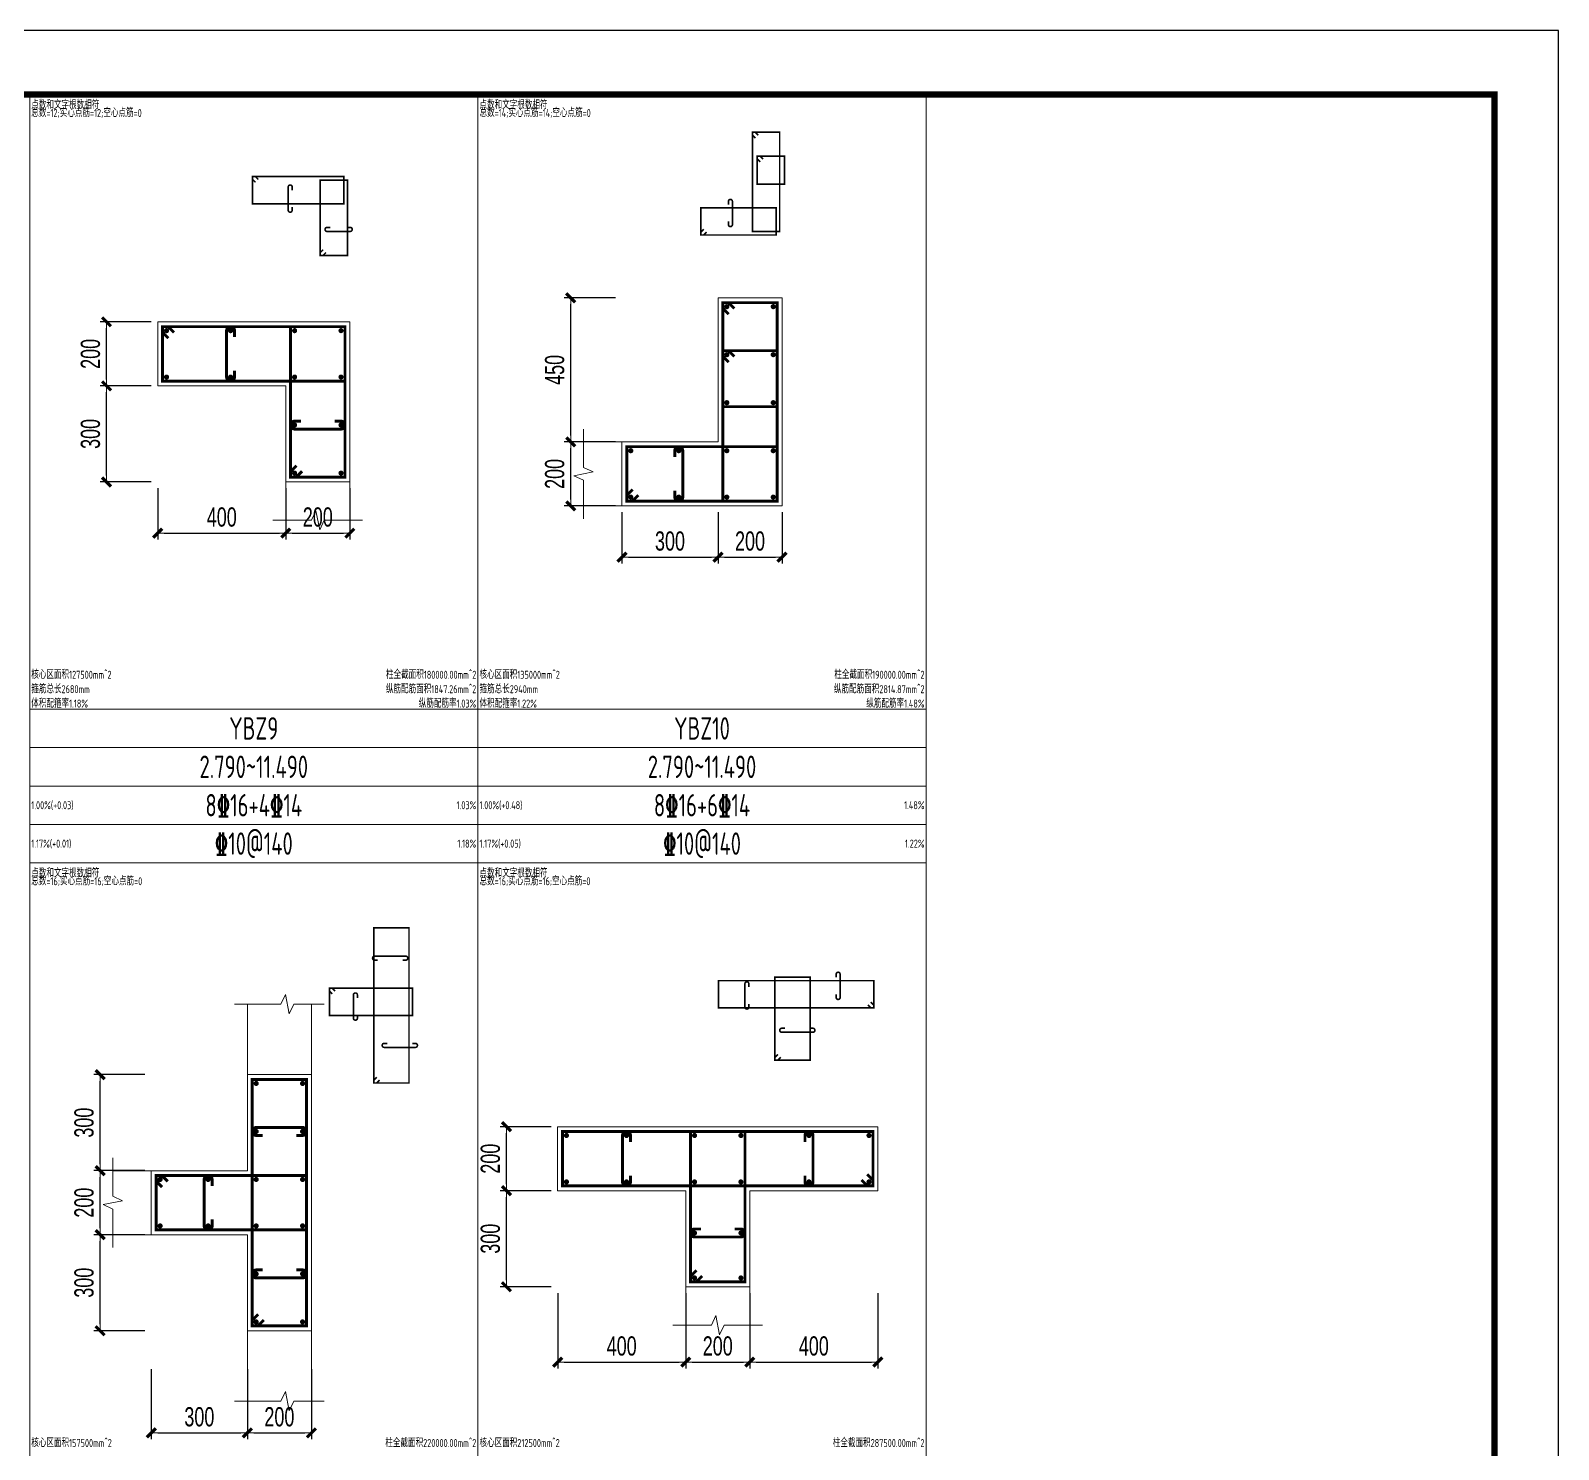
# Model space of a CAD drawing. Extents: x -129922 to 1190196, y -520662 to 139923.
# Drawn here: x 428104 to 451965, y -278640 to -256477 of the extents above; entities that cross this region are included whole.
import ezdxf
from ezdxf.enums import TextEntityAlignment as Align

# ---------------------------------------------------------------- set-up
doc = ezdxf.new("R2010")
doc.units = 0
doc.header["$LTSCALE"] = 1000
doc.header["$MEASUREMENT"] = 0
for name, color, linetype, lineweight in [('S-墙柱-REIN', 1, 'Continuous', 20), ('S-墙柱-大样细线', 7, 'Continuous', 20), ('S-墙柱-编号', 4, 'Continuous', 20), ('S-大样-DIM', 3, 'Continuous', 20), ('S-大样-REIN', 1, 'Continuous', 20), ('S-大样-实线', 2, 'Continuous', 20), ('S-通用-TAB', 7, 'Continuous', 20)]:
    doc.layers.add(name, color=color, linetype=linetype, lineweight=lineweight)
doc.layers.add('Y-云图图框', color=7, linetype='Continuous')
doc.layers.add('z-计算配筋', color=7, linetype='Continuous')
doc.layers.add('配箍校核', color=34, linetype='Continuous', plot=False)
doc.styles.add('_YT_Name', font='', dxfattribs={"width": 0.8})
doc.styles.add('_YT_Sign_Text', font='ros.shx', dxfattribs={"width": 0.8, "bigfont": 'hztxt.shx'})
doc.styles.add('BW_Dim', font='Bweng.shx', dxfattribs={"width": 0.7, "bigfont": 'hztxt.shx'})
doc.styles.add('BW_Rein', font='tssdeng.shx', dxfattribs={"width": 0.7, "bigfont": 'hztxt.shx'})
doc.styles.get("Standard").update_dxf_attribs({"font": 'gbenor.shx', "bigfont": 'gbcbig.shx'})
doc.styles.add('TSSD_Rein', font='tssdeng.shx', dxfattribs={"width": 0.7, "bigfont": 'hztxt.shx'})
doc.styles.get('_YT_Name').set_extended_font_data('SimHei')
doc.dimstyles.new('Cyz_20_100', dxfattribs={"dimtxt": 300, "dimasz": 100, "dimexe": 100, "dimexo": 100, "dimgap": 100, "dimtad": 1, "dimdec": 0, "dimlfac": 0.2, "dimzin": 0, "dimdsep": 46, "dimtxsty": 'BW_Dim', "dimblk": '_bwk', "dimcen": 0, "dimclrt": 7, "dimadec": 0, "dimazin": 0, "dimtfac": 1, "dimtdec": 0, "dimtix": 1, "dimtmove": 2, "dimatfit": 0, "dimfxl": 0, "dimtolj": 1, "dimtzin": 0, "dimarcsym": 0})

# ---------------------------------------------------------------- blocks, each defined once
blk = doc.blocks.new('ECMCTK_A1_横_单行图名--0')
at = {"color": 4}
blk.add_lwpolyline([(0, 0), (841, 0), (841, 594), (0, 594)], close=True, dxfattribs=at)
at = {"const_width": 1}
blk.add_lwpolyline([(25, 10), (831, 10), (831, 584), (25, 584)], close=True, dxfattribs=at)
at = {"color": 80, "flags": 3}
for tag, height, p in [('YTHQINS', 3, (34.31, 585.5)), ('ECMCKEY', 3, (292.07, 288.23)), ('YTTQINS', 5.62, (848.03, 12.81)), ('YTFRAME', 3, (652.76, 5.84)), ('YTBARCODE_T1', 3, (749.78, 5.95))]:
    blk.add_attdef(tag, text='', height=height, dxfattribs=at).set_placement(p, align=Align.MIDDLE_CENTER)
for tag, height, style, width, p in [('证书编号', 4, '_YT_Sign_Text', 0.8, (708.87, 43.81)), ('审查批准号', 4, '_YT_Sign_Text', 0.8, (761.06, 43.81)), ('工程号', 4, '_YT_Sign_Text', 0.5, (804.08, 44.12)), ('设计单位', 6, '_YT_Name', 0.8, (623.75, 38.6)), ('建设单位', 4, '_YT_Sign_Text', 0.8, (734.96, 36.11)), ('阶段', 4, '_YT_Sign_Text', 0.8, (804.08, 35.81)), ('项目号', 4, '_YT_Sign_Text', 0.5, (822.08, 33.72)), ('项目名称', 4, '_YT_Sign_Text', 0.8, (734.96, 28.11)), ('专业', 4, '_YT_Sign_Text', 0.8, (804.08, 27.31)), ('图纸编号', 4, '_YT_Sign_Text', 0.5, (803.93, 19.36)), ('图纸名称', 4.5, '_YT_Name', 0.8, (735.39, 15.06)), ('版本号', 4, '_YT_Sign_Text', 0.8, (822.08, 13)), ('出图比例', 4.2, '_YT_Sign_Text', 0.8, (681.82, 11.78)), ('日期', 4, '_YT_Sign_Text', 0.5, (803.88, 12.13))]:
    blk.add_attdef(tag, text='', height=height, dxfattribs=dict(style=style, width=width)).set_placement(p, align=Align.CENTER)
at = {"style": '_YT_Sign_Text', "width": 0.8, "flags": 3}
for tag, p, height in [('{校对人}', (658.35, 26.53), 6.24), ('[审定人]', (590.95, 27.81), 4.1), ('{审定人}', (605.87, 26.45), 6.24), ('[校对人]', (642.23, 27.82), 4.1), ('[审核人]', (591.01, 19.76), 4.1), ('{审核人}', (606.98, 18.44), 6.24), ('[设计人]', (642.47, 20.21), 4.1), ('{设计人}', (658.48, 18.54), 6.24), ('{项目负责人}', (608.28, 10.72), 6.24), ('{专业负责人}', (658.58, 10.36), 6.24), ('[项目负责人]', (590.78, 12.01), 4.1), ('[专业负责人]', (642.74, 11.77), 4.1)]:
    blk.add_attdef(tag, p, '', height=height, dxfattribs=at)
at = {"color": 80, "flags": 3}
for tag, p in [('YTQRCODE', (551.04, 11.91)), ('YTBZSIT', (25, 10)), ('EXT_TK_LEFT', (25, 10))]:
    blk.add_attdef(tag, p, '', height=3, dxfattribs=at)
blk = doc.blocks.new('_bwk')
blk.add_line((-1, 0), (0, 0))
at = {"const_width": 0.5}
blk.add_lwpolyline([(-0.7, -0.7), (0.7, 0.7)], dxfattribs=at)
blk = doc.blocks.new('*D1502')
at = {"layer": 'Defpoints', "color": 0, "transparency": 16777216}
for p in [(431490, -277285), (432490, -277285), (432490, -278381)]:
    blk.add_point(p, dxfattribs=at)
at = {"layer": 'S-大样-DIM', "color": 0, "lineweight": -2, "transparency": 16777216}
for p, q in [((431490, -277385), (431490, -278481)), ((432490, -277385), (432490, -278481)), ((431590, -278381), (432390, -278381))]:
    blk.add_line(p, q, dxfattribs=at)
at = {"layer": 'S-大样-DIM', "color": 0, "lineweight": -2, "transparency": 16777216, "xscale": 100, "yscale": 100, "zscale": 100, "rotation": 180}
blk.add_blockref('_bwk', (431490, -278381), dxfattribs=at)
at = {"layer": 'S-大样-DIM', "color": 0, "lineweight": -2, "transparency": 16777216, "xscale": 100, "yscale": 100, "zscale": 100}
blk.add_blockref('_bwk', (432490, -278381), dxfattribs=at)
at = {"layer": 'S-大样-DIM', "color": 7, "transparency": 16777216, "insert": (431990, -278131), "char_height": 300, "attachment_point": 5, "style": 'BW_Dim'}
blk.add_mtext('\\A1;200', dxfattribs=at)
blk = doc.blocks.new('*D1503')
at = {"layer": 'Defpoints', "color": 0, "transparency": 16777216}
for p in [(429990, -277285), (431490, -277285), (431490, -278381)]:
    blk.add_point(p, dxfattribs=at)
at = {"layer": 'S-大样-DIM', "color": 0, "lineweight": -2, "transparency": 16777216}
for p, q in [((429990, -277385), (429990, -278481)), ((431490, -277385), (431490, -278481)), ((430090, -278381), (431390, -278381))]:
    blk.add_line(p, q, dxfattribs=at)
at = {"layer": 'S-大样-DIM', "color": 0, "lineweight": -2, "transparency": 16777216, "xscale": 100, "yscale": 100, "zscale": 100, "rotation": 180}
blk.add_blockref('_bwk', (429990, -278381), dxfattribs=at)
at = {"layer": 'S-大样-DIM', "color": 0, "lineweight": -2, "transparency": 16777216, "xscale": 100, "yscale": 100, "zscale": 100}
blk.add_blockref('_bwk', (431490, -278381), dxfattribs=at)
at = {"layer": 'S-大样-DIM', "color": 7, "transparency": 16777216, "insert": (430740, -278131), "char_height": 300, "attachment_point": 5, "style": 'BW_Dim'}
blk.add_mtext('\\A1;300', dxfattribs=at)
blk = doc.blocks.new('*D1504')
at = {"layer": 'Defpoints', "color": 0, "transparency": 16777216}
for p in [(429190, -274285), (429990, -274285), (429990, -275285)]:
    blk.add_point(p, dxfattribs=at)
at = {"layer": 'S-大样-DIM', "color": 0, "lineweight": -2, "transparency": 16777216}
for p, q in [((429890, -274285), (429090, -274285)), ((429190, -275185), (429190, -274385)), ((429890, -275285), (429090, -275285))]:
    blk.add_line(p, q, dxfattribs=at)
at = {"layer": 'S-大样-DIM', "color": 0, "lineweight": -2, "transparency": 16777216, "xscale": 100, "yscale": 100, "zscale": 100}
for p, rotation in [((429190, -274285), 90), ((429190, -275285), 270)]:
    blk.add_blockref('_bwk', p, dxfattribs=dict(at, rotation=rotation))
at = {"layer": 'S-大样-DIM', "color": 7, "transparency": 16777216, "insert": (428940, -274785), "char_height": 300, "attachment_point": 5, "rotation": 90, "style": 'BW_Dim'}
blk.add_mtext('\\A1;200', dxfattribs=at)
blk = doc.blocks.new('*D1482')
at = {"layer": 'Defpoints', "color": 0, "transparency": 16777216}
for p in [(438840, -263902), (439840, -263902), (439840, -264702)]:
    blk.add_point(p, dxfattribs=at)
at = {"layer": 'S-大样-DIM', "color": 0, "lineweight": -2, "transparency": 16777216}
for p, q in [((438840, -264002), (438840, -264802)), ((439840, -264002), (439840, -264802)), ((438940, -264702), (439740, -264702))]:
    blk.add_line(p, q, dxfattribs=at)
at = {"layer": 'S-大样-DIM', "color": 0, "lineweight": -2, "transparency": 16777216, "xscale": 100, "yscale": 100, "zscale": 100, "rotation": 180}
blk.add_blockref('_bwk', (438840, -264702), dxfattribs=at)
at = {"layer": 'S-大样-DIM', "color": 0, "lineweight": -2, "transparency": 16777216, "xscale": 100, "yscale": 100, "zscale": 100}
blk.add_blockref('_bwk', (439840, -264702), dxfattribs=at)
at = {"layer": 'S-大样-DIM', "color": 7, "transparency": 16777216, "insert": (439340, -264452), "char_height": 300, "attachment_point": 5, "style": 'BW_Dim'}
blk.add_mtext('\\A1;200', dxfattribs=at)
blk = doc.blocks.new('*D1483')
at = {"layer": 'Defpoints', "color": 0, "transparency": 16777216}
for p in [(437340, -263902), (438840, -263902), (438840, -264702)]:
    blk.add_point(p, dxfattribs=at)
at = {"layer": 'S-大样-DIM', "color": 0, "lineweight": -2, "transparency": 16777216}
for p, q in [((437340, -264002), (437340, -264802)), ((438840, -264002), (438840, -264802)), ((437440, -264702), (438740, -264702))]:
    blk.add_line(p, q, dxfattribs=at)
at = {"layer": 'S-大样-DIM', "color": 0, "lineweight": -2, "transparency": 16777216, "xscale": 100, "yscale": 100, "zscale": 100, "rotation": 180}
blk.add_blockref('_bwk', (437340, -264702), dxfattribs=at)
at = {"layer": 'S-大样-DIM', "color": 0, "lineweight": -2, "transparency": 16777216, "xscale": 100, "yscale": 100, "zscale": 100}
blk.add_blockref('_bwk', (438840, -264702), dxfattribs=at)
at = {"layer": 'S-大样-DIM', "color": 7, "transparency": 16777216, "insert": (438090, -264452), "char_height": 300, "attachment_point": 5, "style": 'BW_Dim'}
blk.add_mtext('\\A1;300', dxfattribs=at)
blk = doc.blocks.new('*D1484')
at = {"layer": 'Defpoints', "color": 0, "transparency": 16777216}
for p in [(436540, -260652), (437340, -260652), (437340, -262902)]:
    blk.add_point(p, dxfattribs=at)
at = {"layer": 'S-大样-DIM', "color": 0, "lineweight": -2, "transparency": 16777216}
for p, q in [((437240, -260652), (436440, -260652)), ((436540, -262802), (436540, -260752)), ((437240, -262902), (436440, -262902))]:
    blk.add_line(p, q, dxfattribs=at)
at = {"layer": 'S-大样-DIM', "color": 0, "lineweight": -2, "transparency": 16777216, "xscale": 100, "yscale": 100, "zscale": 100}
for p, rotation in [((436540, -260652), 90), ((436540, -262902), 270)]:
    blk.add_blockref('_bwk', p, dxfattribs=dict(at, rotation=rotation))
at = {"layer": 'S-大样-DIM', "color": 7, "transparency": 16777216, "insert": (436290, -261777), "char_height": 300, "attachment_point": 5, "rotation": 90, "style": 'BW_Dim'}
blk.add_mtext('\\A1;450', dxfattribs=at)
blk = doc.blocks.new('*D1485')
at = {"layer": 'Defpoints', "color": 0, "transparency": 16777216}
for p in [(436540, -262902), (437340, -262902), (437340, -263902)]:
    blk.add_point(p, dxfattribs=at)
at = {"layer": 'S-大样-DIM', "color": 0, "lineweight": -2, "transparency": 16777216}
for p, q in [((437240, -262902), (436440, -262902)), ((436540, -263802), (436540, -263002)), ((437240, -263902), (436440, -263902))]:
    blk.add_line(p, q, dxfattribs=at)
at = {"layer": 'S-大样-DIM', "color": 0, "lineweight": -2, "transparency": 16777216, "xscale": 100, "yscale": 100, "zscale": 100}
for p, rotation in [((436540, -262902), 90), ((436540, -263902), 270)]:
    blk.add_blockref('_bwk', p, dxfattribs=dict(at, rotation=rotation))
at = {"layer": 'S-大样-DIM', "color": 7, "transparency": 16777216, "insert": (436290, -263402), "char_height": 300, "attachment_point": 5, "rotation": 90, "style": 'BW_Dim'}
blk.add_mtext('\\A1;200', dxfattribs=at)
blk = doc.blocks.new('*D1486')
at = {"layer": 'Defpoints', "color": 0, "transparency": 16777216}
for p in [(432090, -263527), (433090, -263527), (433090, -264327)]:
    blk.add_point(p, dxfattribs=at)
at = {"layer": 'S-大样-DIM', "color": 0, "lineweight": -2, "transparency": 16777216}
for p, q in [((432090, -263627), (432090, -264427)), ((433090, -263627), (433090, -264427)), ((432190, -264327), (432990, -264327))]:
    blk.add_line(p, q, dxfattribs=at)
at = {"layer": 'S-大样-DIM', "color": 0, "lineweight": -2, "transparency": 16777216, "xscale": 100, "yscale": 100, "zscale": 100, "rotation": 180}
blk.add_blockref('_bwk', (432090, -264327), dxfattribs=at)
at = {"layer": 'S-大样-DIM', "color": 0, "lineweight": -2, "transparency": 16777216, "xscale": 100, "yscale": 100, "zscale": 100}
blk.add_blockref('_bwk', (433090, -264327), dxfattribs=at)
at = {"layer": 'S-大样-DIM', "color": 7, "transparency": 16777216, "insert": (432590, -264077), "char_height": 300, "attachment_point": 5, "style": 'BW_Dim'}
blk.add_mtext('\\A1;200', dxfattribs=at)
blk = doc.blocks.new('*D1487')
at = {"layer": 'Defpoints', "color": 0, "transparency": 16777216}
for p in [(430090, -263527), (432090, -263527), (432090, -264327)]:
    blk.add_point(p, dxfattribs=at)
at = {"layer": 'S-大样-DIM', "color": 0, "lineweight": -2, "transparency": 16777216}
for p, q in [((430090, -263627), (430090, -264427)), ((432090, -263627), (432090, -264427)), ((430190, -264327), (431990, -264327))]:
    blk.add_line(p, q, dxfattribs=at)
at = {"layer": 'S-大样-DIM', "color": 0, "lineweight": -2, "transparency": 16777216, "xscale": 100, "yscale": 100, "zscale": 100, "rotation": 180}
blk.add_blockref('_bwk', (430090, -264327), dxfattribs=at)
at = {"layer": 'S-大样-DIM', "color": 0, "lineweight": -2, "transparency": 16777216, "xscale": 100, "yscale": 100, "zscale": 100}
blk.add_blockref('_bwk', (432090, -264327), dxfattribs=at)
at = {"layer": 'S-大样-DIM', "color": 7, "transparency": 16777216, "insert": (431090, -264077), "char_height": 300, "attachment_point": 5, "style": 'BW_Dim'}
blk.add_mtext('\\A1;400', dxfattribs=at)
blk = doc.blocks.new('*D1488')
at = {"layer": 'Defpoints', "color": 0, "transparency": 16777216}
for p in [(429290, -261027), (430090, -261027), (430090, -262027)]:
    blk.add_point(p, dxfattribs=at)
at = {"layer": 'S-大样-DIM', "color": 0, "lineweight": -2, "transparency": 16777216}
for p, q in [((429990, -261027), (429190, -261027)), ((429290, -261927), (429290, -261127)), ((429990, -262027), (429190, -262027))]:
    blk.add_line(p, q, dxfattribs=at)
at = {"layer": 'S-大样-DIM', "color": 0, "lineweight": -2, "transparency": 16777216, "xscale": 100, "yscale": 100, "zscale": 100}
for p, rotation in [((429290, -261027), 90), ((429290, -262027), 270)]:
    blk.add_blockref('_bwk', p, dxfattribs=dict(at, rotation=rotation))
at = {"layer": 'S-大样-DIM', "color": 7, "transparency": 16777216, "insert": (429040, -261527), "char_height": 300, "attachment_point": 5, "rotation": 90, "style": 'BW_Dim'}
blk.add_mtext('\\A1;200', dxfattribs=at)
blk = doc.blocks.new('*D1489')
at = {"layer": 'Defpoints', "color": 0, "transparency": 16777216}
for p in [(429290, -262027), (430090, -262027), (430090, -263527)]:
    blk.add_point(p, dxfattribs=at)
at = {"layer": 'S-大样-DIM', "color": 0, "lineweight": -2, "transparency": 16777216}
for p, q in [((429990, -262027), (429190, -262027)), ((429290, -263427), (429290, -262127)), ((429990, -263527), (429190, -263527))]:
    blk.add_line(p, q, dxfattribs=at)
at = {"layer": 'S-大样-DIM', "color": 0, "lineweight": -2, "transparency": 16777216, "xscale": 100, "yscale": 100, "zscale": 100}
for p, rotation in [((429290, -262027), 90), ((429290, -263527), 270)]:
    blk.add_blockref('_bwk', p, dxfattribs=dict(at, rotation=rotation))
at = {"layer": 'S-大样-DIM', "color": 7, "transparency": 16777216, "insert": (429040, -262777), "char_height": 300, "attachment_point": 5, "rotation": 90, "style": 'BW_Dim'}
blk.add_mtext('\\A1;300', dxfattribs=at)
blk = doc.blocks.new('*D1492')
at = {"layer": 'Defpoints', "color": 0, "transparency": 16777216}
for p in [(429190, -272785), (429990, -272785), (429990, -274285)]:
    blk.add_point(p, dxfattribs=at)
at = {"layer": 'S-大样-DIM', "color": 0, "lineweight": -2, "transparency": 16777216}
for p, q in [((429890, -272785), (429090, -272785)), ((429190, -274185), (429190, -272885)), ((429890, -274285), (429090, -274285))]:
    blk.add_line(p, q, dxfattribs=at)
at = {"layer": 'S-大样-DIM', "color": 0, "lineweight": -2, "transparency": 16777216, "xscale": 100, "yscale": 100, "zscale": 100}
for p, rotation in [((429190, -272785), 90), ((429190, -274285), 270)]:
    blk.add_blockref('_bwk', p, dxfattribs=dict(at, rotation=rotation))
at = {"layer": 'S-大样-DIM', "color": 7, "transparency": 16777216, "insert": (428940, -273535), "char_height": 300, "attachment_point": 5, "rotation": 90, "style": 'BW_Dim'}
blk.add_mtext('\\A1;300', dxfattribs=at)
blk = doc.blocks.new('*D1493')
at = {"layer": 'Defpoints', "color": 0, "transparency": 16777216}
for p in [(429190, -275285), (429990, -275285), (429990, -276785)]:
    blk.add_point(p, dxfattribs=at)
at = {"layer": 'S-大样-DIM', "color": 0, "lineweight": -2, "transparency": 16777216}
for p, q in [((429890, -275285), (429090, -275285)), ((429190, -276685), (429190, -275385)), ((429890, -276785), (429090, -276785))]:
    blk.add_line(p, q, dxfattribs=at)
at = {"layer": 'S-大样-DIM', "color": 0, "lineweight": -2, "transparency": 16777216, "xscale": 100, "yscale": 100, "zscale": 100}
for p, rotation in [((429190, -275285), 90), ((429190, -276785), 270)]:
    blk.add_blockref('_bwk', p, dxfattribs=dict(at, rotation=rotation))
at = {"layer": 'S-大样-DIM', "color": 7, "transparency": 16777216, "insert": (428940, -276035), "char_height": 300, "attachment_point": 5, "rotation": 90, "style": 'BW_Dim'}
blk.add_mtext('\\A1;300', dxfattribs=at)
blk = doc.blocks.new('*D1456')
at = {"layer": 'Defpoints', "color": 0, "transparency": 16777216}
for p in [(439336, -276098), (441336, -276098), (441336, -277275)]:
    blk.add_point(p, dxfattribs=at)
at = {"layer": 'S-大样-DIM', "color": 0, "lineweight": -2, "transparency": 16777216}
for p, q in [((439336, -276198), (439336, -277375)), ((441336, -276198), (441336, -277375)), ((439436, -277275), (441236, -277275))]:
    blk.add_line(p, q, dxfattribs=at)
at = {"layer": 'S-大样-DIM', "color": 0, "lineweight": -2, "transparency": 16777216, "xscale": 100, "yscale": 100, "zscale": 100, "rotation": 180}
blk.add_blockref('_bwk', (439336, -277275), dxfattribs=at)
at = {"layer": 'S-大样-DIM', "color": 0, "lineweight": -2, "transparency": 16777216, "xscale": 100, "yscale": 100, "zscale": 100}
blk.add_blockref('_bwk', (441336, -277275), dxfattribs=at)
at = {"layer": 'S-大样-DIM', "color": 7, "transparency": 16777216, "insert": (440336, -277025), "char_height": 300, "attachment_point": 5, "style": 'BW_Dim'}
blk.add_mtext('\\A1;400', dxfattribs=at)
blk = doc.blocks.new('*D1457')
at = {"layer": 'Defpoints', "color": 0, "transparency": 16777216}
for p in [(438336, -276098), (439336, -276098), (439336, -277275)]:
    blk.add_point(p, dxfattribs=at)
at = {"layer": 'S-大样-DIM', "color": 0, "lineweight": -2, "transparency": 16777216}
for p, q in [((438336, -276198), (438336, -277375)), ((439336, -276198), (439336, -277375)), ((438436, -277275), (439236, -277275))]:
    blk.add_line(p, q, dxfattribs=at)
at = {"layer": 'S-大样-DIM', "color": 0, "lineweight": -2, "transparency": 16777216, "xscale": 100, "yscale": 100, "zscale": 100, "rotation": 180}
blk.add_blockref('_bwk', (438336, -277275), dxfattribs=at)
at = {"layer": 'S-大样-DIM', "color": 0, "lineweight": -2, "transparency": 16777216, "xscale": 100, "yscale": 100, "zscale": 100}
blk.add_blockref('_bwk', (439336, -277275), dxfattribs=at)
at = {"layer": 'S-大样-DIM', "color": 7, "transparency": 16777216, "insert": (438836, -277025), "char_height": 300, "attachment_point": 5, "style": 'BW_Dim'}
blk.add_mtext('\\A1;200', dxfattribs=at)
blk = doc.blocks.new('*D1458')
at = {"layer": 'Defpoints', "color": 0, "transparency": 16777216}
for p in [(436336, -276098), (438336, -276098), (438336, -277275)]:
    blk.add_point(p, dxfattribs=at)
at = {"layer": 'S-大样-DIM', "color": 0, "lineweight": -2, "transparency": 16777216}
for p, q in [((436336, -276198), (436336, -277375)), ((438336, -276198), (438336, -277375)), ((436436, -277275), (438236, -277275))]:
    blk.add_line(p, q, dxfattribs=at)
at = {"layer": 'S-大样-DIM', "color": 0, "lineweight": -2, "transparency": 16777216, "xscale": 100, "yscale": 100, "zscale": 100, "rotation": 180}
blk.add_blockref('_bwk', (436336, -277275), dxfattribs=at)
at = {"layer": 'S-大样-DIM', "color": 0, "lineweight": -2, "transparency": 16777216, "xscale": 100, "yscale": 100, "zscale": 100}
blk.add_blockref('_bwk', (438336, -277275), dxfattribs=at)
at = {"layer": 'S-大样-DIM', "color": 7, "transparency": 16777216, "insert": (437336, -277025), "char_height": 300, "attachment_point": 5, "style": 'BW_Dim'}
blk.add_mtext('\\A1;400', dxfattribs=at)
blk = doc.blocks.new('*D1459')
at = {"layer": 'Defpoints', "color": 0, "transparency": 16777216}
for p in [(435536, -273598), (436336, -273598), (436336, -274598)]:
    blk.add_point(p, dxfattribs=at)
at = {"layer": 'S-大样-DIM', "color": 0, "lineweight": -2, "transparency": 16777216}
for p, q in [((436236, -273598), (435436, -273598)), ((435536, -274498), (435536, -273698)), ((436236, -274598), (435436, -274598))]:
    blk.add_line(p, q, dxfattribs=at)
at = {"layer": 'S-大样-DIM', "color": 0, "lineweight": -2, "transparency": 16777216, "xscale": 100, "yscale": 100, "zscale": 100}
for p, rotation in [((435536, -273598), 90), ((435536, -274598), 270)]:
    blk.add_blockref('_bwk', p, dxfattribs=dict(at, rotation=rotation))
at = {"layer": 'S-大样-DIM', "color": 7, "transparency": 16777216, "insert": (435286, -274098), "char_height": 300, "attachment_point": 5, "rotation": 90, "style": 'BW_Dim'}
blk.add_mtext('\\A1;200', dxfattribs=at)
blk = doc.blocks.new('*D1460')
at = {"layer": 'Defpoints', "color": 0, "transparency": 16777216}
for p in [(435536, -274598), (436336, -274598), (436336, -276098)]:
    blk.add_point(p, dxfattribs=at)
at = {"layer": 'S-大样-DIM', "color": 0, "lineweight": -2, "transparency": 16777216}
for p, q in [((436236, -274598), (435436, -274598)), ((435536, -275998), (435536, -274698)), ((436236, -276098), (435436, -276098))]:
    blk.add_line(p, q, dxfattribs=at)
at = {"layer": 'S-大样-DIM', "color": 0, "lineweight": -2, "transparency": 16777216, "xscale": 100, "yscale": 100, "zscale": 100}
for p, rotation in [((435536, -274598), 90), ((435536, -276098), 270)]:
    blk.add_blockref('_bwk', p, dxfattribs=dict(at, rotation=rotation))
at = {"layer": 'S-大样-DIM', "color": 7, "transparency": 16777216, "insert": (435286, -275348), "char_height": 300, "attachment_point": 5, "rotation": 90, "style": 'BW_Dim'}
blk.add_mtext('\\A1;300', dxfattribs=at)

msp = doc.modelspace()

# ---------------------------------------------------------------- linework, layer by layer
at = {"layer": 'S-墙柱-REIN', "const_width": 40}
for points in [[(438957.7, -260789.2, 1), (438997.7, -260789.2, 1)], [(439682.7, -260789.2, 1), (439722.7, -260789.2, 1)], [(430207.7, -261164.2, 1), (430247.7, -261164.2, 1)], [(431207.7, -261164.2, 1), (431247.7, -261164.2, 1)], [(432207.7, -261164.2, 1), (432247.7, -261164.2, 1)], [(432932.7, -261164.2, 1), (432972.7, -261164.2, 1)], [(438957.7, -261539.2, 1), (438997.7, -261539.2, 1)], [(439682.7, -261539.2, 1), (439722.7, -261539.2, 1)], [(430207.7, -261889.2, 1), (430247.7, -261889.2, 1)], [(431207.7, -261889.2, 1), (431247.7, -261889.2, 1)], [(432207.7, -261889.2, 1), (432247.7, -261889.2, 1)], [(432932.7, -261889.2, 1), (432972.7, -261889.2, 1)], [(438957.7, -262289.2, 1), (438997.7, -262289.2, 1)], [(439682.7, -262289.2, 1), (439722.7, -262289.2, 1)], [(432207.7, -262639.2, 1), (432247.7, -262639.2, 1)], [(432932.7, -262639.2, 1), (432972.7, -262639.2, 1)], [(437457.7, -263039.2, 1), (437497.7, -263039.2, 1)], [(438207.7, -263039.2, 1), (438247.7, -263039.2, 1)], [(438957.7, -263039.2, 1), (438997.7, -263039.2, 1)], [(439682.7, -263039.2, 1), (439722.7, -263039.2, 1)], [(432207.7, -263389.2, 1), (432247.7, -263389.2, 1)], [(432932.7, -263389.2, 1), (432972.7, -263389.2, 1)], [(437457.7, -263764.2, 1), (437497.7, -263764.2, 1)], [(438207.7, -263764.2, 1), (438247.7, -263764.2, 1)], [(438957.7, -263764.2, 1), (438997.7, -263764.2, 1)], [(439682.7, -263764.2, 1), (439722.7, -263764.2, 1)], [(431607.5, -272922.6, 1), (431647.5, -272922.6, 1)], [(432332.5, -272922.6, 1), (432372.5, -272922.6, 1)], [(431607.5, -273672.6, 1), (431647.5, -273672.6, 1)], [(432332.5, -273672.6, 1), (432372.5, -273672.6, 1)], [(436453.4, -273735.6, 1), (436493.4, -273735.6, 1)], [(437390.9, -273735.6, 1), (437430.9, -273735.6, 1)], [(438453.4, -273735.6, 1), (438493.4, -273735.6, 1)], [(439178.4, -273735.6, 1), (439218.4, -273735.6, 1)], [(440240.9, -273735.6, 1), (440280.9, -273735.6, 1)], [(441178.4, -273735.6, 1), (441218.4, -273735.6, 1)], [(430107.5, -274422.6, 1), (430147.5, -274422.6, 1)], [(430857.5, -274422.6, 1), (430897.5, -274422.6, 1)], [(431607.5, -274422.6, 1), (431647.5, -274422.6, 1)], [(432332.5, -274422.6, 1), (432372.5, -274422.6, 1)], [(436453.4, -274460.6, 1), (436493.4, -274460.6, 1)], [(437390.9, -274460.6, 1), (437430.9, -274460.6, 1)], [(438453.4, -274460.6, 1), (438493.4, -274460.6, 1)], [(439178.4, -274460.6, 1), (439218.4, -274460.6, 1)], [(440240.9, -274460.6, 1), (440280.9, -274460.6, 1)], [(441178.4, -274460.6, 1), (441218.4, -274460.6, 1)], [(430107.5, -275147.6, 1), (430147.5, -275147.6, 1)], [(430857.5, -275147.6, 1), (430897.5, -275147.6, 1)], [(431607.5, -275147.6, 1), (431647.5, -275147.6, 1)], [(432332.5, -275147.6, 1), (432372.5, -275147.6, 1)], [(438453.4, -275258.6, 1), (438493.4, -275258.6, 1)], [(439178.4, -275258.6, 1), (439218.4, -275258.6, 1)], [(431607.5, -275897.6, 1), (431647.5, -275897.6, 1)], [(432332.5, -275897.6, 1), (432372.5, -275897.6, 1)], [(438453.4, -275960.6, 1), (438493.4, -275960.6, 1)], [(439178.4, -275960.6, 1), (439218.4, -275960.6, 1)], [(431607.5, -276647.6, 1), (431647.5, -276647.6, 1)], [(432332.5, -276647.6, 1), (432372.5, -276647.6, 1)]]:
    msp.add_lwpolyline(points, format="xyb", close=True, dxfattribs=at)
at = {"layer": 'S-墙柱-大样细线'}
for points in [[(438840.2, -262901.7), (438840.2, -260651.7), (439840.2, -260651.7), (439840.2, -263901.7), (437340.2, -263901.7), (437340.2, -262901.7)], [(432090.2, -262026.7), (432090.2, -263526.7), (433090.2, -263526.7), (433090.2, -261026.7), (430090.2, -261026.7), (430090.2, -262026.7)], [(431490, -275285.1), (431490, -276785.1), (432490, -276785.1), (432490, -272785.1), (431490, -272785.1), (431490, -274285.1), (429990, -274285.1), (429990, -275285.1)], [(439335.9, -274598.1), (441335.9, -274598.1), (441335.9, -273598.1), (436335.9, -273598.1), (436335.9, -274598.1), (438335.9, -274598.1), (438335.9, -276098.1), (439335.9, -276098.1)]]:
    msp.add_lwpolyline(points, close=True, dxfattribs=at)
at = {"layer": 'S-大样-REIN', "color": 1}
for points, const_width in [([(439467.9, -258110.2), (439421.9, -258064.2), (439377.7, -258064.2), (439377.7, -259614.2), (439802.7, -259614.2), (439802.7, -258064.2), (439377.7, -258064.2), (439377.7, -258108.4), (439423.7, -258154.4)], 25), ([(431617.4, -258848.2), (431571.5, -258802.2), (431571.5, -258758), (432996.5, -258758), (432996.5, -259183), (431571.5, -259183), (431571.5, -258758), (431615.7, -258758), (431661.6, -258804)], 25), ([(432717.9, -259943.3), (432671.9, -259989.2), (432627.7, -259989.2), (432627.7, -258814.2), (433052.7, -258814.2), (433052.7, -259989.2), (432627.7, -259989.2), (432627.7, -259945.1), (432673.7, -259899.1)], 25), ([(438617.4, -259580.3), (438571.5, -259626.3), (438571.5, -259670.5), (439746.5, -259670.5), (439746.5, -259245.5), (438571.5, -259245.5), (438571.5, -259670.5), (438615.7, -259670.5), (438661.6, -259624.5)], 25), ([(439095.5, -260818.7), (439003.6, -260726.7), (438915.2, -260726.7), (438915.2, -263826.7), (439765.2, -263826.7), (439765.2, -260726.7), (438915.2, -260726.7), (438915.2, -260815.1), (439007.2, -260907.1)], 45), ([(430257.2, -261282.1), (430165.2, -261190.1), (430165.2, -261101.7), (433015.2, -261101.7), (433015.2, -261951.7), (430165.2, -261951.7), (430165.2, -261101.7), (430253.6, -261101.7), (430345.5, -261193.7)], 45), ([(432345.5, -263359.8), (432253.6, -263451.7), (432165.2, -263451.7), (432165.2, -261101.7), (433015.2, -261101.7), (433015.2, -263451.7), (432165.2, -263451.7), (432165.2, -263363.4), (432257.2, -263271.4)], 45), ([(437507.2, -263646.4), (437415.2, -263738.4), (437415.2, -263826.7), (439765.2, -263826.7), (439765.2, -262976.7), (437415.2, -262976.7), (437415.2, -263826.7), (437503.6, -263826.7), (437595.5, -263734.8)], 45), ([(433554.7, -272869.6), (433508.7, -272915.6), (433464.6, -272915.6), (433464.6, -270490.6), (434014.6, -270490.6), (434014.6, -272915.6), (433464.6, -272915.6), (433464.6, -272871.4), (433510.5, -272825.4)], 25), ([(439818.7, -272514.7), (439772.8, -272560.6), (439728.6, -272560.6), (439728.6, -271260.6), (440278.6, -271260.6), (440278.6, -272560.6), (439728.6, -272560.6), (439728.6, -272516.4), (439774.5, -272470.5)], 25), ([(432816.8, -271524.5), (432770.8, -271478.5), (432770.8, -271434.3), (434070.8, -271434.3), (434070.8, -271859.3), (432770.8, -271859.3), (432770.8, -271434.3), (432815, -271434.3), (432861, -271480.3)], 25), ([(441226.3, -271651.7), (441272.3, -271697.7), (441272.3, -271741.9), (438847.3, -271741.9), (438847.3, -271316.9), (441272.3, -271316.9), (441272.3, -271741.9), (441228.1, -271741.9), (441182.2, -271695.9)], 25), ([(431745.3, -276618.2), (431653.3, -276710.1), (431565, -276710.1), (431565, -272860.1), (432415, -272860.1), (432415, -276710.1), (431565, -276710.1), (431565, -276621.7), (431656.9, -276529.8)], 45), ([(441169, -274342.8), (441260.9, -274434.7), (441260.9, -274523.1), (436410.9, -274523.1), (436410.9, -273673.1), (441260.9, -273673.1), (441260.9, -274523.1), (441172.5, -274523.1), (441080.6, -274431.2)], 45), ([(438591.3, -275931.2), (438499.3, -276023.1), (438410.9, -276023.1), (438410.9, -273673.1), (439260.9, -273673.1), (439260.9, -276023.1), (438410.9, -276023.1), (438410.9, -275934.7), (438502.9, -275842.8)], 45), ([(430156.9, -274540.4), (430065, -274448.5), (430065, -274360.1), (432415, -274360.1), (432415, -275210.1), (430065, -275210.1), (430065, -274360.1), (430153.3, -274360.1), (430245.3, -274452)], 45)]:
    msp.add_lwpolyline(points, dxfattribs=dict(at, const_width=const_width))
at = {"layer": 'S-大样-REIN'}
for points, const_width in [([(439498.7, -258529.4), (439452.7, -258483.4), (439452.7, -258439.2), (439877.7, -258439.2), (439877.7, -258876.7), (439452.7, -258876.7), (439452.7, -258439.2), (439496.9, -258439.2), (439542.9, -258485.2)], 25), ([(439007.2, -261657.1), (438915.2, -261565.1), (438915.2, -261476.7), (439765.2, -261476.7), (439765.2, -262351.7), (438915.2, -262351.7), (438915.2, -261476.7), (439003.6, -261476.7), (439095.5, -261568.7)], 45)]:
    msp.add_lwpolyline(points, dxfattribs=dict(at, const_width=const_width))
for points, const_width in [([(432190.2, -259233), (432190.2, -259283, -1), (432127.7, -259283), (432127.7, -258920.5, -1), (432190.2, -258920.5), (432190.2, -258970.5)], 25), ([(439002.7, -259195.5), (439002.7, -259145.5, -1), (439065.2, -259145.5), (439065.2, -259508, -1), (439002.7, -259508), (439002.7, -259458)], 25), ([(433046.5, -259551.7), (433096.5, -259551.7, -1), (433096.5, -259614.2), (432734, -259614.2, -1), (432734, -259551.7), (432784, -259551.7)], 25), ([(431290.2, -261789.2), (431290.2, -261889.2, -1), (431165.2, -261889.2), (431165.2, -261164.2, -1), (431290.2, -261164.2), (431290.2, -261264.2)], 45), ([(432852.7, -262576.7), (432952.7, -262576.7, -1), (432952.7, -262701.7), (432227.7, -262701.7, -1), (432227.7, -262576.7), (432327.7, -262576.7)], 45), ([(438165.2, -263139.2), (438165.2, -263039.2, -1), (438290.2, -263039.2), (438290.2, -263764.2, -1), (438165.2, -263764.2), (438165.2, -263664.2)], 45), ([(433527.1, -270996.8), (433477.1, -270996.8, -1), (433477.1, -270934.3), (433964.6, -270934.3, -1), (433964.6, -270996.8), (433914.6, -270996.8)], 25), ([(440684.8, -271266.9), (440684.8, -271216.9, -1), (440747.3, -271216.9), (440747.3, -271579.4, -1), (440684.8, -271579.4), (440684.8, -271529.4)], 25), ([(433208.3, -271853.1), (433208.3, -271903.1, -1), (433145.8, -271903.1), (433145.8, -271540.6, -1), (433208.3, -271540.6), (433208.3, -271590.6)], 25), ([(439322.3, -271679.4), (439322.3, -271729.4, -1), (439259.8, -271729.4), (439259.8, -271366.9, -1), (439322.3, -271366.9), (439322.3, -271416.9)], 25), ([(440272.3, -272060.6), (440322.3, -272060.6, -1), (440322.3, -272123.1), (439834.8, -272123.1, -1), (439834.8, -272060.6), (439884.8, -272060.6)], 25), ([(434064.6, -272296.8), (434114.6, -272296.8, -1), (434114.6, -272359.3), (433627.1, -272359.3, -1), (433627.1, -272296.8), (433677.1, -272296.8)], 25), ([(431727.5, -273735.1), (431627.5, -273735.1, -1), (431627.5, -273610.1), (432352.5, -273610.1, -1), (432352.5, -273735.1), (432252.5, -273735.1)], 45), ([(437473.4, -274360.6), (437473.4, -274460.6, -1), (437348.4, -274460.6), (437348.4, -273735.6, -1), (437473.4, -273735.6), (437473.4, -273835.6)], 45), ([(440198.4, -273835.6), (440198.4, -273735.6, -1), (440323.4, -273735.6), (440323.4, -274460.6, -1), (440198.4, -274460.6), (440198.4, -274360.6)], 45), ([(430940, -275047.6), (430940, -275147.6, -1), (430815, -275147.6), (430815, -274422.6, -1), (430940, -274422.6), (430940, -274522.6)], 45), ([(439098.4, -275196.1), (439198.4, -275196.1, -1), (439198.4, -275321.1), (438473.4, -275321.1, -1), (438473.4, -275196.1), (438573.4, -275196.1)], 45), ([(432252.5, -275835.1), (432352.5, -275835.1, -1), (432352.5, -275960.1), (431627.5, -275960.1, -1), (431627.5, -275835.1), (431727.5, -275835.1)], 45)]:
    msp.add_lwpolyline(points, format="xyb", dxfattribs=dict(at, const_width=const_width))
at = {"layer": 'S-大样-实线'}
for points in [[(436740.2, -264101.7), (436740.2, -263501.7), (436590.2, -263431.7), (436890.2, -263371.7), (436740.2, -263301.7), (436740.2, -262701.7)], [(437340.2, -262901.7), (436740.2, -262901.7)], [(432090.2, -263526.7), (432090.2, -264126.7)], [(433090.2, -263526.7), (433090.2, -264126.7)], [(437340.2, -263901.7), (436740.2, -263901.7)], [(431890.2, -264126.7), (432490.2, -264126.7), (432560.2, -263976.7), (432620.2, -264276.7), (432690.2, -264126.7), (433290.2, -264126.7)], [(431290, -271685.1), (432015, -271685.1), (432085, -271535.1), (432145, -271835.1), (432215, -271685.1), (432690, -271685.1)], [(431490, -272785.1), (431490, -271685.1)], [(432490, -272785.1), (432490, -271685.1)], [(429390, -275485.1), (429390, -274885.1), (429240, -274815.1), (429540, -274755.1), (429390, -274685.1), (429390, -274085.1)], [(429990, -274285.1), (429390, -274285.1)], [(429990, -275285.1), (429390, -275285.1)], [(438335.9, -276098.1), (438335.9, -276698.1)], [(439335.9, -276098.1), (439335.9, -276698.1)], [(438135.9, -276698.1), (438735.9, -276698.1), (438805.9, -276548.1), (438865.9, -276848.1), (438935.9, -276698.1), (439535.9, -276698.1)], [(431490, -276785.1), (431490, -277885.1)], [(432490, -276785.1), (432490, -277885.1)], [(431290, -277885.1), (432015, -277885.1), (432085, -277735.1), (432145, -278035.1), (432215, -277885.1), (432690, -277885.1)]]:
    msp.add_lwpolyline(points, dxfattribs=at)
at = {"layer": 'S-通用-TAB'}
for points in [[(428090.2, -269476.7), (428090.2, -257476.7), (435090.2, -257476.7), (435090.2, -269476.7), (428090.2, -269476.7), (428090.2, -267076.7), (435090.2, -267076.7), (435090.2, -267676.7), (428090.2, -267676.7), (428090.2, -268276.7), (435090.2, -268276.7), (435090.2, -268876.7), (428090.2, -268876.7), (428090.2, -269476.7)], [(435090.2, -269476.7), (435090.2, -257476.7), (442090.2, -257476.7), (442090.2, -269476.7), (435090.2, -269476.7), (435090.2, -267076.7), (442090.2, -267076.7), (442090.2, -267676.7), (435090.2, -267676.7), (435090.2, -268276.7), (442090.2, -268276.7), (442090.2, -268876.7), (435090.2, -268876.7), (435090.2, -269476.7)], [(428090.2, -281476.7), (428090.2, -269476.7), (435090.2, -269476.7), (435090.2, -281476.7), (428090.2, -281476.7), (428090.2, -279076.7), (435090.2, -279076.7), (435090.2, -279676.7), (428090.2, -279676.7), (428090.2, -280276.7), (435090.2, -280276.7), (435090.2, -280876.7), (428090.2, -280876.7), (428090.2, -281476.7)], [(435090.2, -281476.7), (435090.2, -269476.7), (442090.2, -269476.7), (442090.2, -281476.7), (435090.2, -281476.7), (435090.2, -279076.7), (442090.2, -279076.7), (442090.2, -279676.7), (435090.2, -279676.7), (435090.2, -280276.7), (442090.2, -280276.7), (442090.2, -280876.7), (435090.2, -280876.7), (435090.2, -281476.7)]]:
    msp.add_lwpolyline(points, dxfattribs=at)

# ---------------------------------------------------------------- block references
at = {"layer": 'Y-云图图框', "xscale": 100, "yscale": 100, "zscale": 100}
msp.add_blockref('ECMCTK_A1_横_单行图名--0', (367865.2, -315876.7), dxfattribs=at)

# ---------------------------------------------------------------- texts
at = {"layer": 'S-墙柱-编号', "style": 'TSSD_Rein', "width": 0.7}
for s, p in [('YBZ9', (431590.2, -267376.7)), ('YBZ10', (438590.2, -267376.7)), ('2.790~11.490', (431590.2, -267976.7)), ('2.790~11.490', (438590.2, -267976.7))]:
    msp.add_text(s, height=350, dxfattribs=at).set_placement(p, align=Align.MIDDLE_CENTER)
at = {"layer": 'z-计算配筋', "style": 'BW_Rein', "width": 0.7}
for s, p in [('8\x8416+4\x8414', (431590.2, -268576.7)), ('8\x8416+6\x8414', (438590.2, -268576.7)), ('\x8410@140', (431590.2, -269176.7)), ('\x8410@140', (438590.2, -269176.7))]:
    msp.add_text(s, height=350, dxfattribs=at).set_placement(p, align=Align.MIDDLE_CENTER)
at = {"layer": '配箍校核', "style": 'BW_Rein', "width": 0.7}
for s, p in [('点数和文字根数相符', (428115.2, -257701.7)), ('总数=12;实心点筋=12;空心点筋=0', (428115.2, -257826.7)), ('点数和文字根数相符', (435115.2, -257701.7)), ('总数=14;实心点筋=14;空心点筋=0', (435115.2, -257826.7)), ('核心区面积127500mm^ 2', (428115.2, -266601.7)), ('核心区面积135000mm^ 2', (435115.2, -266601.7)), ('箍筋总长2680mm', (428115.2, -266826.7)), ('箍筋总长2940mm', (435115.2, -266826.7)), ('体积配箍率1.18%', (428115.2, -267051.7)), ('体积配箍率1.22%', (435115.2, -267051.7)), ('点数和文字根数相符', (428115.2, -269701.7)), ('点数和文字根数相符', (435115.2, -269701.7)), ('总数=16;实心点筋=16;空心点筋=0', (428115.2, -269826.7)), ('总数=16;实心点筋=16;空心点筋=0', (435115.2, -269826.7)), ('核心区面积157500mm^ 2', (428115.2, -278601.7)), ('核心区面积212500mm^ 2', (435115.2, -278601.7))]:
    msp.add_text(s, height=125, dxfattribs=at).set_placement(p)
for s, p in [('柱全截面积180000.00mm^ 2', (435065.2, -266601.7)), ('柱全截面积190000.00mm^ 2', (442065.2, -266601.7)), ('纵筋配筋面积1847.26mm^ 2', (435065.2, -266826.7)), ('纵筋配筋面积2814.87mm^ 2', (442065.2, -266826.7)), ('纵筋配筋率1.03%', (435065.2, -267051.7)), ('纵筋配筋率1.48%', (442065.2, -267051.7)), ('柱全截面积220000.00mm^ 2', (435065.2, -278601.7)), ('柱全截面积287500.00mm^ 2', (442065.2, -278601.7))]:
    msp.add_text(s, height=125, dxfattribs=at).set_placement(p, align=Align.RIGHT)
for s, p in [('1.00%(+0.03)', (428115.2, -268576.7)), ('1.00%(+0.48)', (435115.2, -268576.7)), ('1.17%(+0.01)', (428115.2, -269176.7)), ('1.17%(+0.05)', (435115.2, -269176.7))]:
    msp.add_text(s, height=125, dxfattribs=at).set_placement(p, align=Align.MIDDLE_LEFT)
for s, p in [('1.03%', (435065.2, -268576.7)), ('1.48%', (442065.2, -268576.7)), ('1.18%', (435065.2, -269176.7)), ('1.22%', (442065.2, -269176.7))]:
    msp.add_text(s, height=125, dxfattribs=at).set_placement(p, align=Align.MIDDLE_RIGHT)

# ---------------------------------------------------------------- dimensions: what is measured, and where the dimension line sits
at = {"layer": 'S-大样-DIM'}
for base, p1, p2, picture, middle in [((436540.2, -260651.7), (437340.2, -262901.7), (437340.2, -260651.7), '*D1484', (436290.2, -261776.7)), ((429290.2, -261026.7), (430090.2, -262026.7), (430090.2, -261026.7), '*D1488', (429040.2, -261526.7)), ((429290.2, -262026.7), (430090.2, -263526.7), (430090.2, -262026.7), '*D1489', (429040.2, -262776.7)), ((436540.2, -262901.7), (437340.2, -263901.7), (437340.2, -262901.7), '*D1485', (436290.2, -263401.7)), ((429190, -272785.1), (429990, -274285.1), (429990, -272785.1), '*D1492', (428940, -273535.1)), ((435535.9, -273598.1), (436335.9, -274598.1), (436335.9, -273598.1), '*D1459', (435285.9, -274098.1)), ((429190, -274285.1), (429990, -275285.1), (429990, -274285.1), '*D1504', (428940, -274785.1)), ((435535.9, -274598.1), (436335.9, -276098.1), (436335.9, -274598.1), '*D1460', (435285.9, -275348.1)), ((429190, -275285.1), (429990, -276785.1), (429990, -275285.1), '*D1493', (428940, -276035.1))]:
    dim = msp.add_linear_dim(base=base, p1=p1, p2=p2, angle=90, dimstyle='Cyz_20_100', dxfattribs=at)
    dim.commit()
    dim.dimension.update_dxf_attribs({"geometry": picture, "text_midpoint": middle})
for base, p1, p2, picture, middle in [((432090.2, -264326.7), (430090.2, -263526.7), (432090.2, -263526.7), '*D1487', (431090.2, -264076.7)), ((433090.2, -264326.7), (432090.2, -263526.7), (433090.2, -263526.7), '*D1486', (432590.2, -264076.7)), ((438840.2, -264701.7), (437340.2, -263901.7), (438840.2, -263901.7), '*D1483', (438090.2, -264451.7)), ((439840.2, -264701.7), (438840.2, -263901.7), (439840.2, -263901.7), '*D1482', (439340.2, -264451.7)), ((438335.9, -277274.9), (436335.9, -276098.1), (438335.9, -276098.1), '*D1458', (437335.9, -277024.9)), ((439335.9, -277274.9), (438335.9, -276098.1), (439335.9, -276098.1), '*D1457', (438835.9, -277024.9)), ((441335.9, -277274.9), (439335.9, -276098.1), (441335.9, -276098.1), '*D1456', (440335.9, -277024.9)), ((431490, -278381.3), (429990, -277285.1), (431490, -277285.1), '*D1503', (430740, -278131.3)), ((432490, -278381.3), (431490, -277285.1), (432490, -277285.1), '*D1502', (431990, -278131.3))]:
    dim = msp.add_linear_dim(base=base, p1=p1, p2=p2, dimstyle='Cyz_20_100', dxfattribs=at)
    dim.commit()
    dim.dimension.update_dxf_attribs({"geometry": picture, "text_midpoint": middle})

doc.saveas('drawing.dxf')
